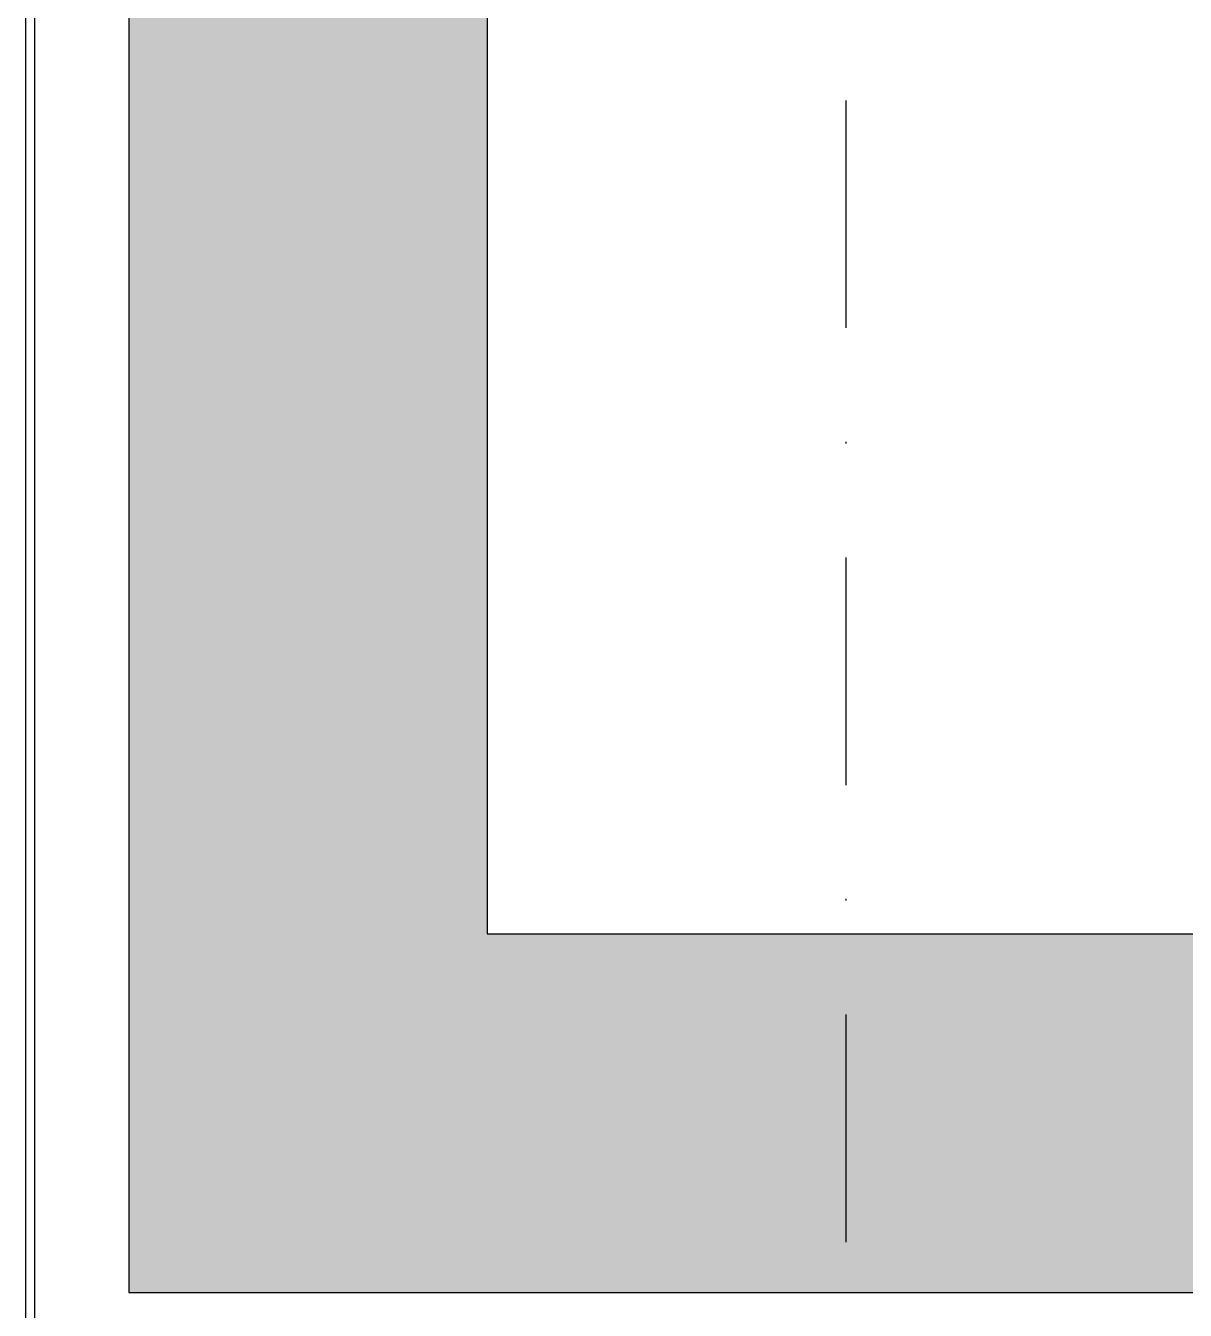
# Model space of a CAD drawing. Header units: inches. Extents: x -772 to 6765, y -813 to 4093.
# Drawn here: x -45.8 to 18.9, y 2369 to 2440.7 of the extents above; entities that cross this region are included whole.
import ezdxf

# ---------------------------------------------------------------- set-up
doc = ezdxf.new("R2010")
doc.units = ezdxf.units.IN
doc.header["$MEASUREMENT"] = 0
doc.linetypes.add('DASHDOT', pattern=[25.4, 12.7, -6.35, 0, -6.35])
for name, color, linetype in [('H_FAC_Metal', 181, 'Continuous'), ('H_STR_Aks', 250, 'DASHDOT'), ('H_WAL_DuvarBlok', 234, 'Continuous'), ('H_WAL_DuvarTaramasi', 252, 'Continuous')]:
    doc.layers.add(name, color=color, linetype=linetype)

msp = doc.modelspace()

# ---------------------------------------------------------------- hatches: boundary and pattern name
at = {"layer": 'H_WAL_DuvarTaramasi'}
for points in [[(-20, 2510), (-20, 2370), (-40, 2370), (-40, 2510)], [(-20, 2390), (-20, 2370), (890, 2370), (890, 2510), (870, 2510), (870, 2390)]]:
    msp.add_hatch(color=253, dxfattribs=at).paths.add_polyline_path(points)

# ---------------------------------------------------------------- linework, layer by layer
at = {"layer": 'H_FAC_Metal'}
msp.add_lwpolyline([(-35.75, 2133), (-35.75, 2132.5), (-45.75, 2132.5), (-45.75, 2496.874), (-45.25, 2496.874), (-45.25, 2133)], close=True, dxfattribs=at)
at = {"layer": 'H_STR_Aks'}
msp.add_line((0, 4043.005), (0, -712.77), dxfattribs=at)
at = {"layer": 'H_WAL_DuvarBlok'}
for p, q in [((-40, 2510), (-40, 2370)), ((-20, 2510), (-20, 2390)), ((-20, 2390), (870, 2390)), ((-40, 2370), (890, 2370))]:
    msp.add_line(p, q, dxfattribs=at)

doc.saveas('drawing.dxf')
